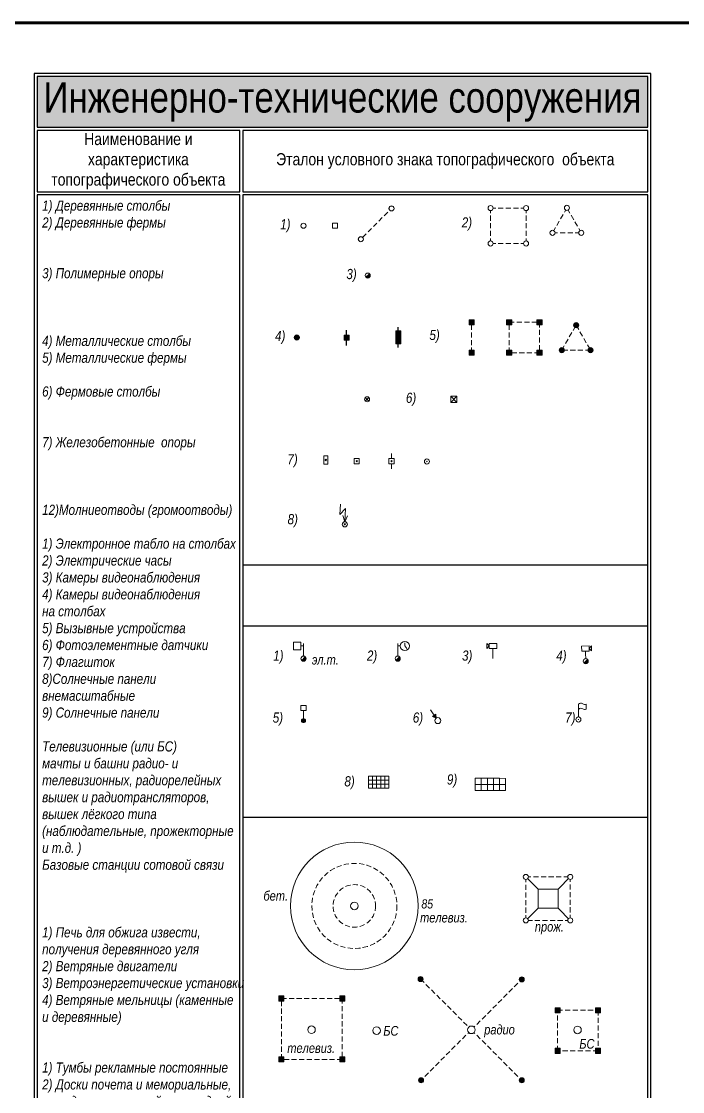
# Model space of a CAD drawing. Header units: metres. Extents: x -331 to 695, y -18 to 691.
# Drawn here: x 261.3 to 326.5, y 585.8 to 691.3 of the extents above; entities that cross this region are included whole.
import ezdxf

# ---------------------------------------------------------------- set-up
doc = ezdxf.new("R2010")
doc.units = ezdxf.units.M
for name, pattern in [('СП-1.0х0.5', [1.5, 1, -0.5]), ('СП-2х1', [3, 2, -1]), ('СП_Граница маскировки', [3, 0, -3])]:
    doc.linetypes.add(name, pattern=pattern)
doc.layers.add('03 Инженерно-технические сооружения', color=7, linetype='Continuous', lineweight=20)
doc.styles.add('СП_Д', font='ARIALNI.TTF')
doc.styles.add('СП_Р', font='ARIALN.TTF')

# ---------------------------------------------------------------- blocks, each defined once
blk = doc.blocks.new('СП_3.26.1.1')
at = {"color": 0, "linetype": 'СП_Граница маскировки', "lineweight": 0}
blk.add_wipeout([(0.5, 0), (0.43, 0.25), (0.25, 0.43), (0, 0.5), (-0.25, 0.43), (-0.43, 0.25), (-0.5, 0), (-0.43, -0.25), (-0.25, -0.43), (0, -0.5), (0.25, -0.43), (0.43, -0.25)], dxfattribs=at)
at = {"color": 0, "linetype": 'Continuous', "lineweight": -2}
blk.add_circle((0, 0), 0.5, dxfattribs=at)
blk = doc.blocks.new('*U313')
at = {"color": 0, "linetype": 'СП-2х1', "lineweight": -2, "ltscale": 0.5}
blk.add_lwpolyline([(0, 7), (7, 7), (7, 0), (0, 0)], close=True, dxfattribs=at)
at = {"color": 0, "linetype": 'Continuous', "lineweight": -2, "ltscale": 0.5}
for p in [(0, 7), (7, 7), (0, 0), (7, 0)]:
    blk.add_blockref('СП_3.26.1.1', p, dxfattribs=at)
blk = doc.blocks.new('*U312')
at = {"color": 0, "linetype": 'СП-2х1', "lineweight": -2, "ltscale": 0.5}
blk.add_line((0, 0.5), (0, 8.06), dxfattribs=at)
at = {"color": 0, "linetype": 'Continuous', "lineweight": -2, "ltscale": 0.5, "rotation": 90.00000000000001}
blk.add_blockref('СП_3.26.1.1', (0, 8.56), dxfattribs=at)
at = {"color": 0, "linetype": 'Continuous', "lineweight": -2, "ltscale": 0.5}
blk.add_blockref('СП_3.26.1.1', (0, 0), dxfattribs=at)
blk = doc.blocks.new('*U311')
at = {"color": 0, "linetype": 'СП_Граница маскировки', "lineweight": 0, "ltscale": 10}
blk.add_wipeout([(-0.5, -0.5), (0.5, -0.5), (0.5, 0.5), (-0.5, 0.5)], dxfattribs=at)
at = {"color": 0, "linetype": 'Continuous', "lineweight": -2, "ltscale": 0.5}
blk.add_lwpolyline([(-0.5, -0.5), (0.5, -0.5), (0.5, 0.5), (-0.5, 0.5)], close=True, dxfattribs=at)
blk = doc.blocks.new('СП_3.30.1.1')
at = {"linetype": 'Continuous', "lineweight": -2}
h = blk.add_hatch(color=0, dxfattribs=at)
h.dxf.hatch_style = 1
h.paths.add_polyline_path([(0.5, 0, 1), (-0.5, 0, 1)])
at = {"color": 0, "linetype": 'Continuous', "lineweight": -2}
blk.add_circle((0, 0), 0.5, dxfattribs=at)
blk = doc.blocks.new('СП_3.30.1.2')
at = {"linetype": 'Continuous', "lineweight": -2}
h = blk.add_hatch(color=0, dxfattribs=at)
h.dxf.hatch_style = 1
h.paths.add_polyline_path([(0.5, 0.5), (-0.5, 0.5), (-0.5, -0.5), (0.5, -0.5)])
at = {"color": 0, "linetype": 'Continuous', "lineweight": -2}
blk.add_lwpolyline([(-0.5, -0.5), (0.5, -0.5), (0.5, 0.5), (-0.5, 0.5)], close=True, dxfattribs=at)
blk = doc.blocks.new('*U255')
at = {"color": 0, "linetype": 'Continuous', "lineweight": -2, "const_width": 1}
blk.add_lwpolyline([(0, -1.3), (0, 1.3)], dxfattribs=at)
at = {"color": 0, "linetype": 'Continuous', "lineweight": -2}
blk.add_lwpolyline([(-0.5, -1.3), (0.5, -1.3), (0.5, 1.3), (-0.5, 1.3)], close=True, dxfattribs=at)
blk = doc.blocks.new('*U178')
at = {"color": 0, "linetype": 'СП-2х1', "lineweight": -2, "ltscale": 0.5}
blk.add_lwpolyline([(0, -6), (0, 0), (6, 0), (6, -6)], close=True, dxfattribs=at)
at = {"color": 0, "linetype": 'Continuous', "lineweight": -2, "rotation": 270}
for p in [(0, 0), (6, 0), (0, -6), (6, -6)]:
    blk.add_blockref('СП_3.30.1.2', p, dxfattribs=at)
blk = doc.blocks.new('СП_3.30.2.1')
at = {"color": 0, "linetype": 'СП_Граница маскировки', "lineweight": 0}
blk.add_wipeout([(0.35, 0.35), (0, 0.5), (-0.35, 0.35), (-0.5, 0), (-0.35, -0.35), (0, -0.5), (0.35, -0.35), (0.5, 0)], dxfattribs=at)
at = {"color": 0, "linetype": 'Continuous', "lineweight": -2}
for points in [[(0.35, -0.35), (-0.35, 0.35)], [(-0.35, -0.35), (0.35, 0.35)]]:
    blk.add_lwpolyline(points, dxfattribs=at)
blk.add_circle((0, 0), 0.5, dxfattribs=at)
blk = doc.blocks.new('*U176')
at = {"color": 0, "linetype": 'СП-2х1', "lineweight": -2, "ltscale": 0.5}
blk.add_lwpolyline([(2.85, 4.93), (0, 0), (5.69, 0)], close=True, dxfattribs=at)
at = {"color": 0, "linetype": 'Continuous', "lineweight": -2, "ltscale": 0.5}
for p in [(2.85, 4.93), (0, 0), (5.69, 0)]:
    blk.add_blockref('СП_3.26.1.1', p, dxfattribs=at)
blk = doc.blocks.new('*U184')
at = {"color": 0, "linetype": 'СП-2х1', "lineweight": 20, "ltscale": 0.5}
blk.add_lwpolyline([(2.85, 4.93), (5.69, 0), (0, 0)], close=True, dxfattribs=at)
at = {"color": 0, "rotation": 0.4666911310718337}
for p in [(2.85, 4.93), (0, 0), (5.69, 0)]:
    blk.add_blockref('СП_3.30.1.1', p, dxfattribs=at)
blk = doc.blocks.new('*U256')
at = {"color": 1, "linetype": 'Continuous', "lineweight": 20}
for p, q in [((0, 2.4), (4.8, 2.4)), ((0, 1.2), (0, 2.4)), ((4.8, 2.4), (6, 2.39)), ((6, 1.19), (6, 2.39)), ((0, 0), (0, 1.2)), ((0, 0), (4.8, 0)), ((6, -0.01), (6, 1.19)), ((4.8, 0), (6, -0.01))]:
    blk.add_line(p, q, dxfattribs=at)
at = {"color": 114, "linetype": 'Continuous', "lineweight": 20}
for points in [[(1.2, 0), (1.2, 1.2), (1.2, 2.4)], [(2.4, 0), (2.4, 1.2), (2.4, 2.4)], [(3.6, 0), (3.6, 1.2), (3.6, 2.4)], [(4.8, 0), (4.8, 1.2), (4.8, 2.4)], [(0, 1.2), (4.8, 1.2), (6, 1.19)]]:
    blk.add_lwpolyline(points, dxfattribs=at)
blk = doc.blocks.new('*U210')
at = {"color": 114, "linetype": 'Continuous', "lineweight": 15}
for p, q in [((-1.2, 2.4), (-1.2, 0)), ((-0.4, 2.4), (-0.4, 0)), ((0.4, 2.4), (0.4, 0)), ((1.2, 2.4), (1.2, 0)), ((-2, 1.6), (2, 1.6)), ((-2, 0.8), (2, 0.8))]:
    blk.add_line(p, q, dxfattribs=at)
at = {"color": 1, "linetype": 'Continuous', "lineweight": 20}
blk.add_lwpolyline([(-2, 0), (2, 0), (2, 2.4), (-2, 2.4)], close=True, dxfattribs=at)
blk = doc.blocks.new('СП_3.29')
at = {"color": 0, "linetype": 'СП_Граница маскировки', "lineweight": 0}
blk.add_wipeout([(0.5, 0), (0.43, 0.25), (0.25, 0.43), (0, 0.5), (-0.25, 0.43), (-0.43, 0.25), (-0.5, 0), (-0.43, -0.25), (-0.25, -0.43), (0, -0.5), (0.25, -0.43), (0.43, -0.25)], dxfattribs=at)
at = {"linetype": 'Continuous', "lineweight": -2}
h = blk.add_hatch(color=0, dxfattribs=at)
h.dxf.hatch_style = 1
h.paths.add_polyline_path([(0.5, 0, 0.198912), (0.35, 0.35), (-0.35, -0.35, 0.668179)])
at = {"color": 0, "linetype": 'Continuous', "lineweight": 5}
blk.add_lwpolyline([(0.35, 0.35), (-0.35, -0.35)], dxfattribs=at)
at = {"color": 0, "linetype": 'Continuous', "lineweight": -2}
blk.add_circle((0, 0), 0.5, dxfattribs=at)
blk = doc.blocks.new('СП_3.30.2.2')
at = {"color": 0, "linetype": 'СП_Граница маскировки', "lineweight": 0, "ltscale": 10}
blk.add_wipeout([(-0.6, -0.6), (0.6, -0.6), (0.6, 0.6), (-0.6, 0.6)], dxfattribs=at)
at = {"color": 0, "linetype": 'Continuous', "lineweight": -2}
for points in [[(-0.6, 0.6), (0.6, -0.6)], [(0.6, 0.6), (-0.6, -0.6)]]:
    blk.add_lwpolyline(points, dxfattribs=at)
blk.add_lwpolyline([(-0.6, -0.6), (0.6, -0.6), (0.6, 0.6), (-0.6, 0.6)], close=True, dxfattribs=at)
blk = doc.blocks.new('*U245')
at = {"color": 0, "linetype": 'СП-2х1', "lineweight": -2, "ltscale": 0.5}
blk.add_lwpolyline([(0, -12), (0, 0), (12, 0), (12, -12)], close=True, dxfattribs=at)
at = {"color": 0, "linetype": 'Continuous', "lineweight": -2, "rotation": 270}
for p in [(0, 0), (12, 0), (0, -12), (12, -12)]:
    blk.add_blockref('СП_3.30.1.2', p, dxfattribs=at)
blk = doc.blocks.new('*U246')
at = {"color": 0, "linetype": 'СП-2х1', "lineweight": -2, "ltscale": 0.5}
blk.add_lwpolyline([(0, -8), (0, 0), (8, 0), (8, -8)], close=True, dxfattribs=at)
at = {"color": 0, "linetype": 'Continuous', "lineweight": -2, "rotation": 270}
for p in [(0, 0), (8, 0), (0, -8), (8, -8)]:
    blk.add_blockref('СП_3.30.1.2', p, dxfattribs=at)
blk = doc.blocks.new('*U187')
at = {"color": 0, "linetype": 'СП_Граница маскировки', "lineweight": 0}
blk.add_wipeout([(-0.75, 3), (0.75, 3), (0.75, 2), (-0.75, 2)], dxfattribs=at)
at = {"color": 7, "linetype": 'Continuous', "lineweight": 20}
for points in [[(-0.75, 2.5), (-1.2, 3), (-1.2, 2), (-0.75, 2.5)], [(-0.75, 3), (0.75, 3), (0.75, 2), (-0.75, 2), (-0.75, 3)]]:
    blk.add_lwpolyline(points, dxfattribs=at)
at = {"color": 0, "linetype": 'Continuous', "lineweight": -2}
blk.add_lwpolyline([(0, 2), (0, 0)], dxfattribs=at)
blk = doc.blocks.new('*U619')
at = {"color": 0, "linetype": 'Continuous', "lineweight": -2}
blk.add_lwpolyline([(0.5, 2.5), (0, 2.5)], dxfattribs=at)
at = {"color": 0, "linetype": 'Continuous', "lineweight": 15}
blk.add_lwpolyline([(1.4, 3.15), (1.4, 2.5), (1.79, 1.98)], dxfattribs=at)
at = {"color": 0, "linetype": 'Continuous', "lineweight": -2}
blk.add_circle((1.4, 2.5), 0.9, dxfattribs=at)
at = {"color": 0, "linetype": 'СП_Граница маскировки', "lineweight": 0}
blk.add_wipeout([(0.5, 0), (0.43, 0.25), (0.25, 0.43), (0, 0.5), (-0.25, 0.43), (-0.43, 0.25), (-0.5, 0), (-0.43, -0.25), (-0.25, -0.43), (0, -0.5), (0.25, -0.43), (0.43, -0.25)], dxfattribs=at)
at = {"linetype": 'Continuous', "lineweight": -2}
h = blk.add_hatch(color=0, dxfattribs=at)
h.dxf.hatch_style = 1
h.paths.add_polyline_path([(0.5, 0, 0.198912), (0.35, 0.35), (-0.35, -0.35, 0.668179)])
at = {"color": 0, "linetype": 'Continuous', "lineweight": -2}
blk.add_lwpolyline([(0, 3), (0, 0.5)], dxfattribs=at)
at = {"color": 0, "linetype": 'Continuous', "lineweight": 5}
blk.add_lwpolyline([(0.35, 0.35), (-0.35, -0.35)], dxfattribs=at)
at = {"color": 0, "linetype": 'Continuous', "lineweight": -2}
blk.add_circle((0, 0), 0.5, dxfattribs=at)
blk = doc.blocks.new('*U613')
at = {"color": 0, "linetype": 'СП_Граница маскировки', "lineweight": 0}
for points in [[(-2, 3.25), (-0.5, 3.25), (-0.5, 1.75), (-2, 1.75)], [(0.5, 0), (0.43, 0.25), (0.25, 0.43), (0, 0.5), (-0.25, 0.43), (-0.43, 0.25), (-0.5, 0), (-0.43, -0.25), (-0.25, -0.43), (0, -0.5), (0.25, -0.43), (0.43, -0.25)]]:
    blk.add_wipeout(points, dxfattribs=at)
at = {"linetype": 'Continuous', "lineweight": -2}
h = blk.add_hatch(color=0, dxfattribs=at)
h.dxf.hatch_style = 1
h.paths.add_polyline_path([(0.5, 0, 0.198912), (0.35, 0.35), (-0.35, -0.35, 0.668179)])
at = {"color": 0, "linetype": 'Continuous', "lineweight": -2}
blk.add_lwpolyline([(-2, 3.25), (-0.5, 3.25), (-0.5, 1.75), (-2, 1.75)], close=True, dxfattribs=at)
for points in [[(-0.5, 2.5), (0, 2.5)], [(0, 3), (0, 0.5)]]:
    blk.add_lwpolyline(points, dxfattribs=at)
at = {"color": 0, "linetype": 'Continuous', "lineweight": 5}
blk.add_lwpolyline([(0.35, 0.35), (-0.35, -0.35)], dxfattribs=at)
at = {"color": 0, "linetype": 'Continuous', "lineweight": -2}
blk.add_circle((0, 0), 0.5, dxfattribs=at)
blk = doc.blocks.new('*U88')
at = {"linetype": 'Continuous', "lineweight": 20}
h = blk.add_hatch(color=0, dxfattribs=at)
h.dxf.hatch_style = 1
h.paths.add_polyline_path([(0.4, 0, 1), (-0.4, 0, 1)])
at = {"color": 0, "linetype": 'Continuous', "lineweight": 20}
blk.add_lwpolyline([(-0.5, 3), (0.5, 3), (0.5, 2), (-0.5, 2)], close=True, dxfattribs=at)
blk.add_lwpolyline([(0, 2), (0, 0.4)], dxfattribs=at)
blk.add_circle((0, 0), 0.4, dxfattribs=at)
blk = doc.blocks.new('*U615')
at = {"color": 0, "linetype": 'Continuous', "lineweight": -2}
blk.add_lwpolyline([(0.01, 3), (0, 0)], dxfattribs=at)
at = {"color": 7, "linetype": 'Continuous', "lineweight": 20}
blk.add_circle((0, 0), 0.12, dxfattribs=at)
at = {"color": 0, "linetype": 'СП_Граница маскировки', "lineweight": 0}
for points in [[(0, 2), (0.19, 2.15), (0.41, 2.22), (0.64, 2.2), (0.85, 2.1), (1, 2.02), (1.17, 1.98), (1.34, 1.99), (1.5, 2.04), (1.51, 3.04), (1.34, 2.99), (1.17, 2.98), (1, 3.02), (0.85, 3.1), (0.64, 3.2), (0.41, 3.22), (0.19, 3.15), (0.01, 3)], [(0.5, 0), (0.43, 0.25), (0.25, 0.43), (0, 0.5), (-0.25, 0.43), (-0.43, 0.25), (-0.5, 0), (-0.43, -0.25), (-0.25, -0.43), (0, -0.5), (0.25, -0.43), (0.43, -0.25)]]:
    blk.add_wipeout(points, dxfattribs=at)
at = {"linetype": 'Continuous', "lineweight": -2}
h = blk.add_hatch(color=0, dxfattribs=at)
h.dxf.hatch_style = 1
h.paths.add_polyline_path([(0.12, 0, 1), (-0.12, 0, 1)])
at = {"color": 0, "linetype": 'Continuous', "lineweight": -2}
blk.add_lwpolyline([(0, 2, -0.393134), (0.85, 2.1, 0.282115), (1.5, 2.04), (1.51, 3.04, -0.282115), (0.85, 3.1, 0.393134), (0.01, 3)], format="xyb", close=True, dxfattribs=at)
blk.add_circle((0, 0), 0.5, dxfattribs=at)
blk = doc.blocks.new('*U285')
at = {"color": 0, "linetype": 'СП-2х1', "lineweight": -2, "ltscale": 0.5}
blk.add_line((0, 0), (0, 6), dxfattribs=at)
at = {"color": 0, "linetype": 'Continuous', "lineweight": -2, "rotation": 90.00000000000001}
for p in [(0, 6), (0, 0)]:
    blk.add_blockref('СП_3.30.1.2', p, dxfattribs=at)
blk = doc.blocks.new('*U195')
at = {"color": 0, "linetype": 'Continuous', "lineweight": -2, "xscale": 1.5, "yscale": 1.5, "zscale": 1.5}
blk.add_blockref('СП_3.26.1.1', (0, 0), dxfattribs=at)
at = {"color": 0, "linetype": 'Continuous', "lineweight": -2}
blk.add_lwpolyline([(0.6, 5.27, 0, 0.8, 0), (0.16, 4.15, 0, 0, 0), (-0.6, 2.25, 0, 0, 0), (0.76, 2.65, 0, 0, 0), (0, 0.75, 0, 0, 0)], format="xyseb", dxfattribs=at)
blk = doc.blocks.new('*U314')
at = {"color": 0, "linetype": 'СП-2х1', "lineweight": -2, "ltscale": 0.5}
blk.add_lwpolyline([(0, 8.57), (8.78, 8.57), (8.78, 0), (0, 0)], close=True, dxfattribs=at)
at = {"color": 0, "linetype": 'Continuous', "lineweight": -2, "ltscale": 0.5}
for p in [(0, 8.57), (8.78, 8.57), (0, 0), (8.78, 0)]:
    blk.add_blockref('СП_3.26.1.1', p, dxfattribs=at)
blk = doc.blocks.new('СП_3.33.8')
at = {"lineweight": -2, "ltscale": 0.5}
h = blk.add_hatch(color=0, dxfattribs=at)
h.dxf.hatch_style = 1
h.paths.add_polyline_path([(-0.41, 1.29), (-0.34, 0.49), (-1.06, 0.84)])
at = {"color": 0, "linetype": 'Continuous', "lineweight": 20}
blk.add_lwpolyline([(-0.34, 0.49), (-1.45, 2.1)], dxfattribs=at)
blk.add_lwpolyline([(-0.41, 1.29), (-0.34, 0.49), (-1.06, 0.84)], close=True, dxfattribs=at)
blk.add_circle((0, 0), 0.6, dxfattribs=at)
blk = doc.blocks.new('*U315')
at = {"color": 0, "linetype": 'СП-2х1', "lineweight": -2, "ltscale": 0.5}
for points in [[(-10.02, 10.02), (0, 0)], [(0, 0), (9.94, 9.94)], [(0, 0), (-9.94, -9.94)], [(0, 0), (9.94, -9.94)]]:
    blk.add_lwpolyline(points, dxfattribs=at)
at = {"color": 0, "linetype": 'Continuous', "lineweight": -2}
for p, rotation in [((-10.02, 10.02), 44.99999999999906), ((9.94, 9.94), 45.00000000000067), ((9.94, -9.94), 44.99999999999934)]:
    blk.add_blockref('СП_3.30.1.1', p, dxfattribs=dict(at, rotation=rotation))
blk.add_blockref('СП_3.30.1.1', (-9.94, -9.94), dxfattribs=at)
blk = doc.blocks.new('*U146')
at = {"color": 0, "linetype": 'СП_Граница маскировки', "lineweight": -2, "ltscale": 10}
blk.add_wipeout([(-0.5, -0.5), (0.5, -0.5), (0.5, 0.5), (-0.5, 0.5)], dxfattribs=at)
at = {"linetype": 'Continuous', "lineweight": -2}
h = blk.add_hatch(color=0, dxfattribs=at)
h.dxf.hatch_style = 1
h.paths.add_polyline_path([(0.1, 0, 1), (-0.1, 0, 1)])
at = {"color": 0, "linetype": 'Continuous', "lineweight": -2}
blk.add_lwpolyline([(-0.5, -0.5), (0.5, -0.5), (0.5, 0.5), (-0.5, 0.5)], close=True, dxfattribs=at)
at = {"color": 0, "linetype": 'Continuous', "lineweight": 0}
blk.add_circle((0, 0), 0.1, dxfattribs=at)
blk = doc.blocks.new('СП_Точка')
at = {"linetype": 'Continuous', "lineweight": -2}
h = blk.add_hatch(color=0, dxfattribs=at)
h.dxf.hatch_style = 1
h.paths.add_polyline_path([(-0.15, 0, 1), (0.15, 0, 1)])
at = {"color": 0, "linetype": 'Continuous', "lineweight": 0}
blk.add_circle((0, 0), 0.15, dxfattribs=at)
blk = doc.blocks.new('*U457')
at = {"color": 0, "linetype": 'СП_Граница маскировки', "lineweight": 0, "ltscale": 10}
blk.add_lwpolyline([(0.8, 1.6), (0, 0)], dxfattribs=at)
at = {"color": 0, "linetype": 'СП_Граница маскировки', "lineweight": 0}
blk.add_wipeout([(0, 0), (0.8, 0), (0.8, 1.6), (0, 1.6)], dxfattribs=at)
at = {"color": 0, "linetype": 'Continuous', "lineweight": -2}
blk.add_lwpolyline([(0, 0), (0.8, 0), (0.8, 1.6), (0, 1.6)], close=True, dxfattribs=at)
blk.add_blockref('СП_Точка', (0.4, 0.8), dxfattribs=at)
blk = doc.blocks.new('*U237')
at = {"color": 0, "linetype": 'СП_Граница маскировки', "lineweight": 0}
blk.add_wipeout([(0.5, 0), (0.43, 0.25), (0.25, 0.43), (0, 0.5), (-0.25, 0.43), (-0.43, 0.25), (-0.5, 0), (-0.43, -0.25), (-0.25, -0.43), (0, -0.5), (0.25, -0.43), (0.43, -0.25)], dxfattribs=at)
at = {"linetype": 'Continuous', "lineweight": -2}
h = blk.add_hatch(color=256, dxfattribs=at)
h.dxf.hatch_style = 1
h.paths.add_polyline_path([(0.15, 0, 1), (-0.15, 0, 1)])
at = {"color": 0, "linetype": 'Continuous', "lineweight": -2}
blk.add_circle((0, 0), 0.5, dxfattribs=at)
blk = doc.blocks.new('СП_3.31.1')
at = {"color": 0, "linetype": 'СП_Граница маскировки', "lineweight": 0}
blk.add_wipeout([(0.5, 0), (0.43, 0.25), (0.25, 0.43), (0, 0.5), (-0.25, 0.43), (-0.43, 0.25), (-0.5, 0), (-0.43, -0.25), (-0.25, -0.43), (0, -0.5), (0.25, -0.43), (0.43, -0.25)], dxfattribs=at)
at = {"linetype": 'Continuous', "lineweight": 20}
h = blk.add_hatch(color=0, dxfattribs=at)
h.dxf.hatch_style = 1
h.paths.add_polyline_path([(0.12, 0, 1), (-0.12, 0, 1)])
at = {"color": 0, "linetype": 'Continuous', "lineweight": 20}
blk.add_circle((0, 0), 0.5, dxfattribs=at)
at = {"color": 7, "linetype": 'Continuous', "lineweight": 20}
blk.add_circle((0, 0), 0.12, dxfattribs=at)
blk = doc.blocks.new('*U81')
at = {"color": 0, "linetype": 'Continuous', "lineweight": -2}
blk.add_lwpolyline([(0, 0), (0.15, 2.6), (-0.98, 1.46), (-0.86, 3.51)], dxfattribs=at)
at = {"color": 0, "linetype": 'Continuous'}
blk.add_lwpolyline([(-0.37, 1.25), (0, 0), (0.52, 1.19)], dxfattribs=at)
blk = doc.blocks.new('*U621')
at = {"color": 0, "linetype": 'СП_Граница маскировки', "lineweight": 0}
blk.add_wipeout([(-0.81, 2.99), (0.69, 3.01), (0.71, 2.01), (-0.79, 1.99)], dxfattribs=at)
at = {"color": 7, "linetype": 'Continuous', "lineweight": 20}
for points in [[(-0.81, 2.99), (0.69, 3.01), (0.71, 2.01), (-0.79, 1.99), (-0.81, 2.99)], [(0.7, 2.51), (1.14, 3.02), (1.16, 2.02), (0.7, 2.51)]]:
    blk.add_lwpolyline(points, dxfattribs=at)
at = {"color": 0, "linetype": 'Continuous', "lineweight": -2}
blk.add_lwpolyline([(-0.04, 2), (0, 0)], dxfattribs=at)
at = {"color": 0, "linetype": 'СП_Граница маскировки', "lineweight": 0}
blk.add_wipeout([(0.5, 0), (0.43, 0.25), (0.25, 0.43), (0, 0.5), (-0.25, 0.43), (-0.43, 0.25), (-0.5, 0), (-0.43, -0.25), (-0.25, -0.43), (0, -0.5), (0.25, -0.43), (0.43, -0.25)], dxfattribs=at)
at = {"color": 0, "linetype": 'Continuous', "lineweight": -2}
blk.add_circle((0, 0), 0.5, dxfattribs=at)
at = {"color": 0, "linetype": 'СП_Граница маскировки', "lineweight": 0}
blk.add_wipeout([(0.5, 0), (0.43, 0.25), (0.25, 0.43), (0, 0.5), (-0.25, 0.43), (-0.43, 0.25), (-0.5, 0), (-0.43, -0.25), (-0.25, -0.43), (0, -0.5), (0.25, -0.43), (0.43, -0.25)], dxfattribs=at)
at = {"linetype": 'Continuous', "lineweight": -2}
h = blk.add_hatch(color=0, dxfattribs=at)
h.dxf.hatch_style = 1
h.paths.add_polyline_path([(0.5, 0.01, 0.198912), (0.35, 0.36), (-0.35, -0.36, 0.668179)])
at = {"color": 0, "linetype": 'Continuous', "lineweight": 5}
blk.add_lwpolyline([(0.35, 0.36), (-0.35, -0.36)], dxfattribs=at)
at = {"color": 0, "linetype": 'Continuous', "lineweight": -2}
blk.add_circle((0, 0), 0.5, dxfattribs=at)

msp = doc.modelspace()

# ---------------------------------------------------------------- hatches: boundary and pattern name
at = {"ltscale": 0.5, "true_color": 0xffe9c2}
h = msp.add_hatch(color=254, dxfattribs=at)
h.dxf.hatch_style = 1
h.paths.add_polyline_path([(262.8, 680.89), (323.1, 680.89), (323.1, 685.89), (262.8, 685.89)])

# ---------------------------------------------------------------- linework, layer by layer
at = {"ltscale": 0.5}
for points in [[(262.8, 680.89), (323.1, 680.89), (323.1, 685.89), (262.8, 685.89)], [(262.8, 674.53), (282.8, 674.53), (282.8, 680.59), (262.8, 680.59)], [(283.1, 674.53), (323.1, 674.53), (323.1, 680.59), (283.1, 680.59)], [(262.8, 533.98), (282.8, 533.98), (282.8, 674.23), (262.8, 674.23)]]:
    msp.add_lwpolyline(points, close=True, dxfattribs=at)
at = {"color": 253, "ltscale": 0.5}
for points in [[(283.1, 637.72), (323.1, 637.72)], [(283.1, 631.73), (323.1, 631.73)], [(283.1, 612.84), (323.1, 612.84)]]:
    msp.add_lwpolyline(points, dxfattribs=at)
at = {"layer": '03 Инженерно-технические сооружения', "color": 0, "linetype": 'Continuous', "lineweight": -2, "ltscale": 0.5}
for points in [[(293.36, 660.38), (293.36, 660.88)], [(298.46, 660.68), (298.46, 661.18)], [(293.36, 659.38), (293.36, 659.88)], [(298.46, 659.18), (298.46, 659.68)]]:
    msp.add_lwpolyline(points, dxfattribs=at)
at = {"layer": '03 Инженерно-технические сооружения', "linetype": 'Continuous', "lineweight": 20, "ltscale": 0.5}
for points in [[(312.25, 605.76), (311.05, 606.95)], [(314.25, 605.76), (315.44, 606.95)], [(312.25, 603.86), (311.05, 602.67)], [(314.25, 603.86), (315.44, 602.67)]]:
    msp.add_lwpolyline(points, dxfattribs=at)
msp.add_lwpolyline([(312.25, 603.86), (314.25, 603.86), (314.25, 605.76), (312.25, 605.76)], close=True, dxfattribs=at)
msp.add_circle((294.12, 604.09), 6.3, dxfattribs=at)
at = {"layer": '03 Инженерно-технические сооружения', "linetype": 'СП-1.0х0.5', "lineweight": 20, "ltscale": 0.5}
for radius in [4.2, 2.1]:
    msp.add_circle((294.12, 604.09), radius, dxfattribs=at)

# ---------------------------------------------------------------- block references
at = {"layer": '03 Инженерно-технические сооружения', "color": 0, "linetype": 'Continuous', "lineweight": 20, "xscale": 0.5, "yscale": 0.5, "zscale": 0.5, "rotation": 315}
msp.add_blockref('*U312', (294.76, 669.86), dxfattribs=at)
at = {"layer": '03 Инженерно-технические сооружения', "color": 0, "linetype": 'Continuous', "lineweight": 20, "xscale": 0.5, "yscale": 0.5, "zscale": 0.5}
for name, p in [('*U313', (307.57, 669.43)), ('*U176', (313.68, 670.48)), ('СП_3.26.1.1', (289.1, 671.18)), ('*U311', (292.22, 671.18)), ('СП_3.29', (295.44, 666.27)), ('*U285', (305.7, 658.66)), ('*U178', (309.4, 661.66)), ('*U255', (298.46, 660.18)), ('*U184', (314.59, 658.91)), ('СП_3.30.1.1', (288.44, 660.16)), ('СП_3.30.1.2', (293.36, 660.13)), ('СП_3.30.2.1', (295.37, 654.06)), ('СП_3.30.2.2', (303.94, 654.06)), ('*U88', (289.1, 622.37)), ('СП_3.33.8', (302.36, 622.37)), ('*U315', (305.67, 591.87)), ('*U245', (286.92, 594.96)), ('*U246', (314.18, 593.8))]:
    msp.add_blockref(name, p, dxfattribs=at)
at = {"layer": '03 Инженерно-технические сооружения', "color": 4, "linetype": 'Continuous', "lineweight": 20, "xscale": 0.5, "yscale": 0.5, "zscale": 0.5}
for name, p in [('*U210', (296.52, 615.7)), ('*U256', (306.05, 615.48))]:
    msp.add_blockref(name, p, dxfattribs=at)

# ---------------------------------------------------------------- texts
at = {"color": 7, "lineweight": 13, "attachment_point": 5, "style": 'СП_Р'}
for s, insert, char_height, width in [('Инженерно-технические сооружения', (292.95, 683.39), 3, 60.3), ('Наименование и характеристика топографического объекта', (272.8, 677.56), 1.2, 20), ('Эталон условного знака топографического  объекта ', (303.1, 677.56), 1.2, 40)]:
    msp.add_mtext(s, dxfattribs=dict(at, insert=insert, char_height=char_height, width=width))
at = {"lineweight": 40, "insert": (263.3, 673.67), "char_height": 1, "width": 19.0121, "attachment_point": 1, "style": 'СП_Д'}
msp.add_mtext('1) Деревянные столбы\\P2) Деревянные фермы \\P\\P\\P3) Полимерные опоры \\P\\P\\P\\P4) Металлические столбы \\P5) Металлические фермы       \\P\\P6) Фермовые столбы  \\P\\P\\P7) Железобетонные  опоры \\P\\P\\P\\P12)Молниеотводы (громоотводы)\\P\\P1) Электронное табло на столбах\\P2) Электрические часы ^J3) Камеры видеонаблюдения\\P4) Камеры видеонаблюдения\\Pна столбах\\P5) Вызывные устройства\\P6) Фотоэлементные датчики\\P7) Флагшток\\P8)Солнечные панели внемасштабные\\P9) Солнечные панели\\P\\PТелевизионные (или БС)\\Pмачты и башни радио- и телевизионных, радиорелейных вышек и радиотрансляторов, вышек лёгкого типа (наблюдательные, прожекторные и т.д. )\\PБазовые станции сотовой связи\\P\\P\\P\\P1) Печь для обжига извести, получения деревянного угля\\P2) Ветряные двигатели\\P3) Ветроэнергетические установки\\P4) Ветряные мельницы (каменные и деревянные)\\P\\P\\P1) Тумбы рекламные постоянные \\P2) Доски почета и мемориальные, стенды показателей и наглядной агитации (рекламные щиты)\\P3) Доски почёта односторонние (реклама)\\P4) Доски почёта двусторонние (реклама)\\P\\P\\P\\PЗапасной выход из гражданского убежища\\P\\P\\P\\P\\P{\\C7;1) Склады угля, торфа, отвалы грунта выровненные (кавальеры)\\P2) Участки, покрытые отходами промышленных предприятий}', dxfattribs=at)
at = {"color": 212, "lineweight": 13, "true_color": 0xe000e0, "char_height": 1, "width": 1, "attachment_point": 5, "style": 'СП_Д'}
for s, insert in [('1)', (287.31, 671.18)), ('2)', (305.23, 671.36)), ('3)', (293.84, 666.27)), ('4)', (286.8, 660.16)), ('5)', (302.04, 660.26)), ('6)', (299.72, 654.06)), ('7)', (288.02, 648)), ('8)', (288.04, 642.09))]:
    msp.add_mtext(s, dxfattribs=dict(at, insert=insert))
at = {"color": 212, "lineweight": 13, "true_color": 0xe000e0, "char_height": 1, "attachment_point": 7, "style": 'СП_Д'}
for s, insert in [('1)', (286.11, 627.98)), ('2)', (295.36, 627.98)), ('3)', (304.75, 627.98)), ('4)', (314.05, 627.98)), ('5)', (286.06, 621.87)), ('6)', (299.89, 621.87)), ('8)', (293.14, 615.58)), ('9)', (303.26, 615.77))]:
    msp.add_mtext(s, dxfattribs=dict(at, insert=insert))
at = {"layer": '03 Инженерно-технические сооружения', "insert": (289.93, 627.89), "char_height": 0.95, "width": 2.4536, "attachment_point": 7, "style": 'СП_Д'}
msp.add_mtext('эл.т.', dxfattribs=at)
at = {"layer": '03 Инженерно-технические сооружения', "attachment_point": 7, "style": 'СП_Д'}
for s, insert, char_height in [('бет.', (285.15, 604.6), 0.95), ('85', (300.74, 603.83), 0.9), ('телевиз.', (300.61, 602.45), 0.95), ('БС', (296.98, 591.28), 0.95), ('радио', (306.94, 591.13), 0.95), ('телевиз.', (287.5, 589.58), 0.95), ('БС', (316.33, 590), 0.95)]:
    msp.add_mtext(s, dxfattribs=dict(at, insert=insert, char_height=char_height))

# ---------------------------------------------------------------- next in the draw order: linework, layer by layer
at = {"color": 0, "linetype": 'Continuous', "ltscale": 0.5}
msp.add_lwpolyline([(262.5, 533.68), (323.4, 533.68), (323.4, 686.19), (262.5, 686.19)], close=True, dxfattribs=at)
at = {"ltscale": 0.5}
msp.add_lwpolyline([(283.1, 533.98), (323.1, 533.98), (323.1, 674.23), (283.1, 674.23)], close=True, dxfattribs=at)

# ---------------------------------------------------------------- next in the draw order: block references
at = {"layer": '03 Инженерно-технические сооружения', "color": 0, "linetype": 'Continuous', "lineweight": 20, "xscale": 0.5, "yscale": 0.5, "zscale": 0.5}
for name, p in [('*U457', (291.1, 647.68)), ('*U146', (294.36, 647.96)), ('*U146', (297.79, 647.96)), ('*U237', (301.28, 647.93)), ('*U613', (289.1, 628.48)), ('*U619', (298.4, 628.48)), ('*U187', (307.8, 628.48)), ('*U615', (316.24, 622.48)), ('*U314', (311.05, 602.67)), ('*U195', (294.12, 604.09)), ('*U195', (289.89, 591.88)), ('*U195', (296.31, 591.8)), ('*U195', (305.67, 591.87)), ('*U195', (316.15, 591.86))]:
    msp.add_blockref(name, p, dxfattribs=at)

# ---------------------------------------------------------------- next in the draw order: linework, layer by layer
at = {"color": 252, "linetype": 'Continuous', "lineweight": 15, "ltscale": 0.5, "const_width": 0.3}
msp.add_lwpolyline([(-4.1, 691.19), (524.1, 691.19, -0.414214), (526.1, 689.19), (526.1, 308.5, -0.414214), (524.1, 306.5), (-4.1, 306.5, -0.414214), (-6.1, 308.5), (-6.1, 689.19, -0.414214)], format="xyb", close=True, dxfattribs=at)
at = {"layer": '03 Инженерно-технические сооружения', "color": 0, "linetype": 'Continuous', "lineweight": 20, "ltscale": 0.5}
for points in [[(297.79, 648.71), (297.79, 648.21)], [(297.79, 647.21), (297.79, 647.71)]]:
    msp.add_lwpolyline(points, dxfattribs=at)

# ---------------------------------------------------------------- next in the draw order: texts
at = {"color": 212, "lineweight": 13, "true_color": 0xe000e0, "insert": (314.93, 621.87), "char_height": 1, "attachment_point": 7, "style": 'СП_Д'}
msp.add_mtext('7)', dxfattribs=at)
at = {"layer": '03 Инженерно-технические сооружения', "color": 0, "linetype": 'Continuous', "lineweight": 15, "ltscale": 0.5, "insert": (311.94, 601.28), "char_height": 0.95, "attachment_point": 7, "style": 'СП_Д'}
msp.add_mtext('прож.', dxfattribs=at)

# ---------------------------------------------------------------- next in the draw order: block references
at = {"layer": '03 Инженерно-технические сооружения', "color": 0, "linetype": 'Continuous', "lineweight": 20, "xscale": 0.5, "yscale": 0.5, "zscale": 0.5}
for name, p in [('СП_3.31.1', (293.18, 641.73)), ('*U621', (316.96, 628.23))]:
    msp.add_blockref(name, p, dxfattribs=at)

# ---------------------------------------------------------------- next in the draw order: block references
msp.add_blockref('*U81', (293.18, 641.98), dxfattribs=at)

doc.saveas('drawing.dxf')
